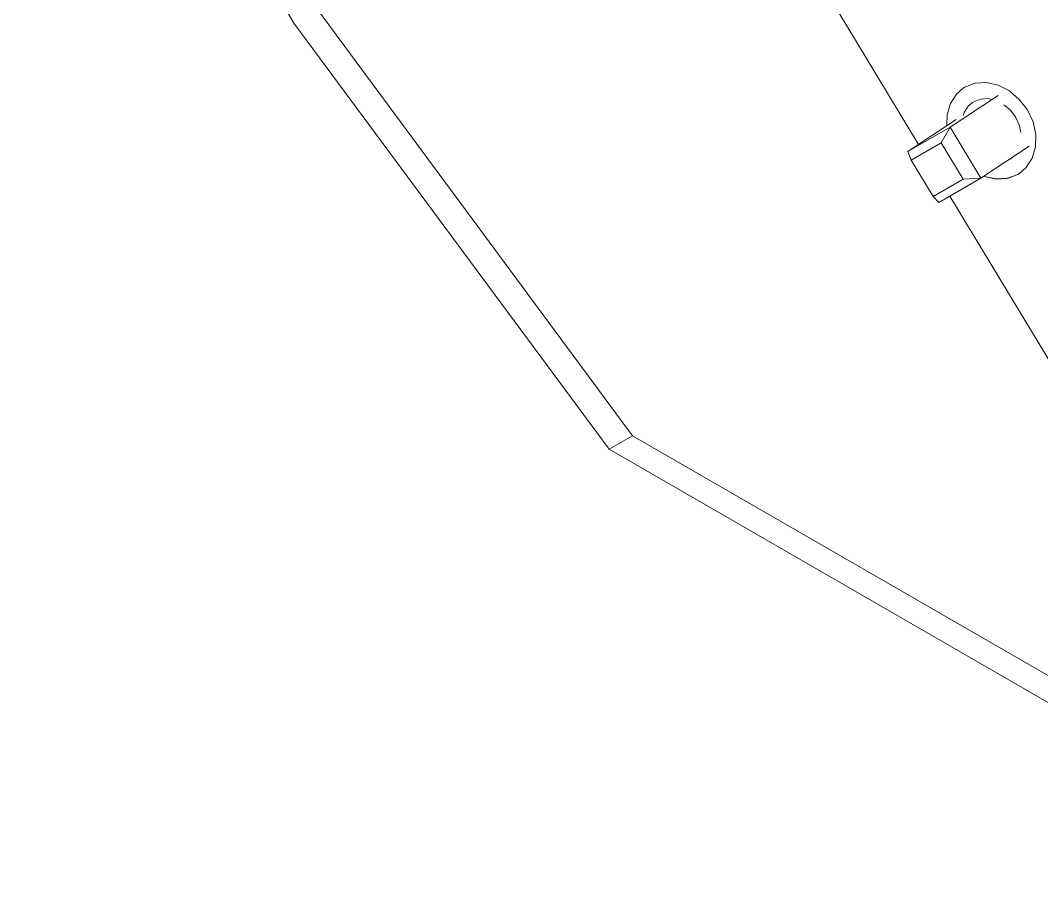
# Model space of a CAD drawing. Header units: millimetres. Extents: x -1 to 4028, y -898 to 1238.
# Drawn here: x 3152.79 to 3176.81, y 1031.51 to 1051.73 of the extents above; entities that cross this region are included whole.
import ezdxf

# ---------------------------------------------------------------- set-up
doc = ezdxf.new("R2010")
doc.units = ezdxf.units.MM
doc.layers.add('Тонкая (0.2)', color=250, linetype='Continuous', lineweight=20)

msp = doc.modelspace()

# ---------------------------------------------------------------- linework, layer by layer
at = {"layer": 'Тонкая (0.2)', "color": 18, "true_color": 0x000000}
for p, q in [((3159.219, 1051.664), (3152.786, 1062.527)), ((3167.184, 1041.957), (3159.772, 1051.984)), ((3172.018, 1051.939), (3173.911, 1048.806)), ((3166.631, 1041.638), (3159.219, 1051.664)), ((3174.962, 1050.131), (3174.804, 1049.995)), ((3174.962, 1050.132), (3174.805, 1049.996)), ((3175.003, 1050.157), (3174.962, 1050.131)), ((3175.244, 1050.249), (3175.003, 1050.157)), ((3175.51, 1050.264), (3175.244, 1050.249)), ((3175.785, 1050.203), (3175.51, 1050.264)), ((3176.048, 1050.068), (3175.785, 1050.203)), ((3174.652, 1049.213), (3175.788, 1049.964)), ((3174.804, 1049.995), (3174.662, 1049.774)), ((3174.805, 1049.996), (3174.663, 1049.775)), ((3175.549, 1049.887), (3175.371, 1049.877)), ((3175.625, 1049.87), (3175.549, 1049.887)), ((3176.282, 1049.869), (3176.048, 1050.068)), ((3174.662, 1049.774), (3174.585, 1049.51)), ((3174.663, 1049.775), (3174.586, 1049.51)), ((3175.078, 1049.707), (3174.983, 1049.56)), ((3175.183, 1049.798), (3175.078, 1049.707)), ((3175.211, 1049.815), (3175.183, 1049.798)), ((3175.371, 1049.877), (3175.211, 1049.815)), ((3176.064, 1049.624), (3175.921, 1049.744)), ((3176.472, 1049.62), (3176.282, 1049.869)), ((3174.585, 1049.51), (3174.579, 1049.248)), ((3174.586, 1049.51), (3174.58, 1049.248)), ((3174.983, 1049.56), (3174.962, 1049.487)), ((3176.19, 1049.458), (3176.064, 1049.624)), ((3176.278, 1049.269), (3176.19, 1049.458)), ((3176.604, 1049.338), (3176.472, 1049.62)), ((3173.662, 1048.642), (3174.798, 1049.393)), ((3173.662, 1048.642), (3174.652, 1049.213)), ((3174.652, 1049.213), (3174.447, 1048.85)), ((3174.652, 1049.213), (3175.376, 1048.016)), ((3176.317, 1049.089), (3176.278, 1049.269)), ((3176.669, 1049.041), (3176.604, 1049.338)), ((3176.662, 1048.751), (3176.669, 1049.041)), ((3174.447, 1048.85), (3173.74, 1048.442)), ((3174.964, 1047.995), (3174.447, 1048.85)), ((3175.376, 1048.016), (3176.512, 1048.767)), ((3176.585, 1048.486), (3176.662, 1048.751)), ((3173.74, 1048.442), (3173.662, 1048.642)), ((3176.015, 1048.438), (3176.038, 1048.447)), ((3176.038, 1048.447), (3176.066, 1048.464)), ((3176.066, 1048.464), (3176.103, 1048.496)), ((3176.442, 1048.266), (3176.585, 1048.486)), ((3173.74, 1048.442), (3174.257, 1047.587)), ((3176.285, 1048.129), (3176.442, 1048.266)), ((3174.257, 1047.587), (3174.964, 1047.995)), ((3175.376, 1048.016), (3174.386, 1047.444)), ((3175.376, 1048.016), (3174.964, 1047.995)), ((3175.45, 1048.064), (3175.462, 1048.058)), ((3175.451, 1048.065), (3175.463, 1048.059)), ((3175.462, 1048.058), (3175.737, 1047.996)), ((3175.463, 1048.059), (3175.738, 1047.997)), ((3175.737, 1047.996), (3176.003, 1048.012)), ((3175.738, 1047.997), (3176.004, 1048.013)), ((3176.003, 1048.012), (3176.244, 1048.104)), ((3176.004, 1048.013), (3176.245, 1048.104)), ((3176.244, 1048.104), (3176.285, 1048.129)), ((3176.245, 1048.104), (3176.285, 1048.13)), ((3174.257, 1047.587), (3174.386, 1047.444)), ((3174.645, 1047.593), (3181.377, 1036.458)), ((3167.184, 1041.957), (3166.631, 1041.638)), ((3193.817, 1026.58), (3167.184, 1041.957)), ((3203.214, 1020.517), (3166.631, 1041.638))]:
    msp.add_line(p, q, dxfattribs=at)

doc.saveas('drawing.dxf')
